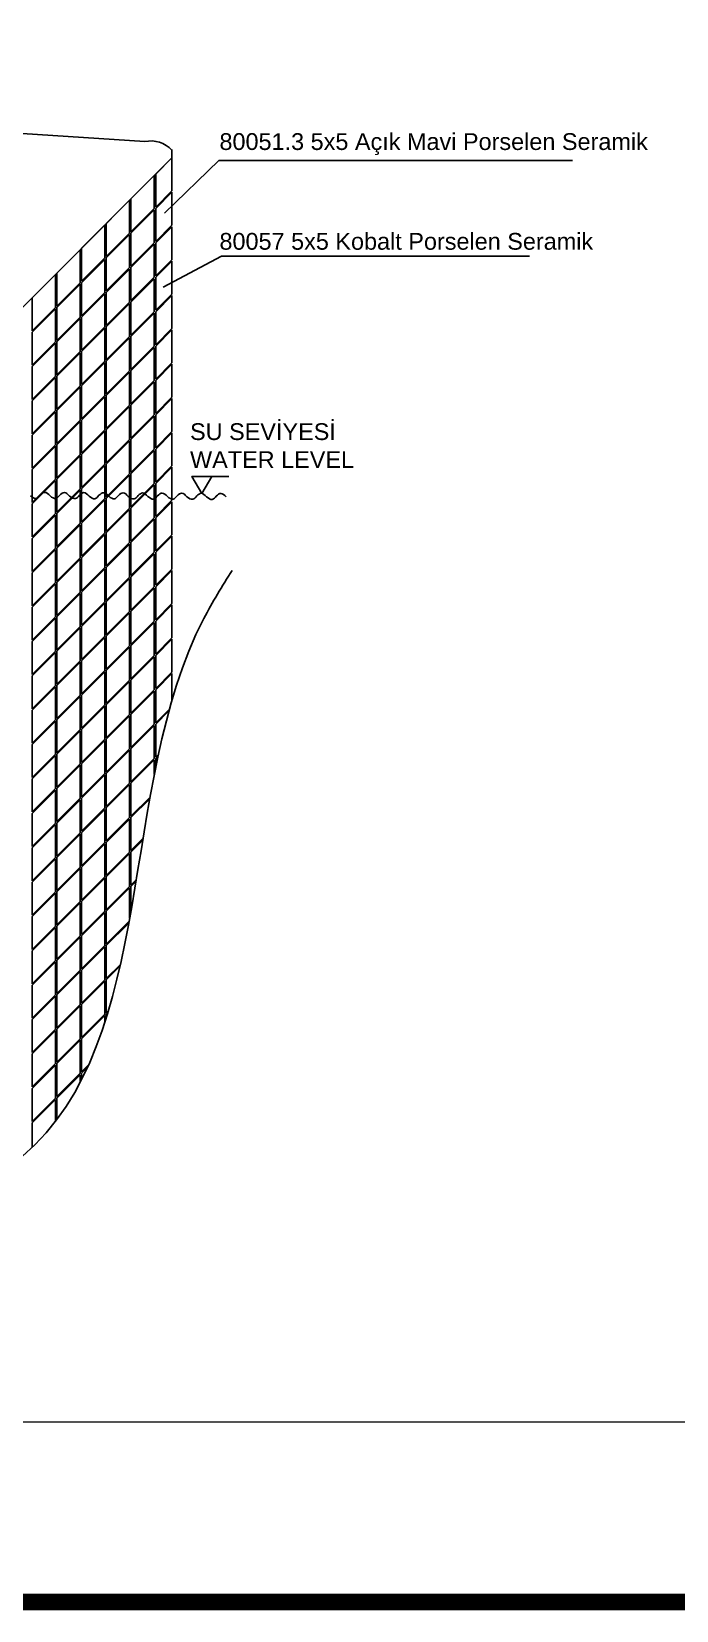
# Model space of a CAD drawing. Header units: millimetres. Extents: x 14753 to 45183, y 5640 to 19518.
# Drawn here: x 44149 to 44534, y 15618 to 16558 of the extents above; entities that cross this region are included whole.
import ezdxf

# ---------------------------------------------------------------- set-up
doc = ezdxf.new("R2010")
doc.units = ezdxf.units.MM
doc.layers.add('k ic olcu', color=254, linetype='Continuous', lineweight=18)
doc.layers.add('kesit3', color=93, linetype='Continuous')
doc.layers.add('M-BİLGİ-YAZI', color=20, linetype='Continuous')
doc.styles.add('Style-Arial', font='arial.ttf')

# ---------------------------------------------------------------- blocks, each defined once
blk = doc.blocks.new('SAVAK')
for p, q in [((38130.83, 3430.57), (38140.5, 3440.25)), ((38140.5, 3440.25), (38140.5, 3420.59)), ((38116.11, 3415.85), (38130.01, 3429.75)), ((38130.01, 3410.09), (38130.01, 3429.75)), ((38130.83, 3410.91), (38130.83, 3430.57)), ((38101.39, 3401.13), (38115.29, 3415.03)), ((38115.29, 3395.37), (38115.29, 3415.03)), ((38116.11, 3396.19), (38116.11, 3415.85)), ((38130.83, 3410.91), (38140.5, 3420.59)), ((38130.83, 3410.09), (38140.5, 3419.77)), ((38140.5, 3419.77), (38140.5, 3400.11)), ((38116.11, 3396.19), (38130.01, 3410.09)), ((38116.11, 3395.37), (38130.01, 3409.27)), ((38130.01, 3389.61), (38130.01, 3409.27)), ((38130.83, 3390.43), (38130.83, 3410.09)), ((38086.66, 3386.41), (38100.57, 3400.31)), ((38100.57, 3380.65), (38100.57, 3400.31)), ((38101.39, 3381.47), (38101.39, 3401.13)), ((38130.83, 3390.43), (38140.5, 3400.11)), ((38130.83, 3389.61), (38140.5, 3399.29)), ((38140.5, 3399.29), (38140.5, 3379.63)), ((38101.39, 3381.47), (38115.29, 3395.37)), ((38101.39, 3380.65), (38115.29, 3394.55)), ((38115.29, 3374.89), (38115.29, 3394.55)), ((38116.11, 3375.71), (38116.11, 3395.37)), ((38116.11, 3375.71), (38130.01, 3389.61)), ((38116.11, 3374.89), (38130.01, 3388.79)), ((38130.01, 3369.13), (38130.01, 3388.79)), ((38130.83, 3369.95), (38130.83, 3389.61)), ((38071.94, 3371.69), (38085.84, 3385.59)), ((38085.84, 3365.93), (38085.84, 3385.59)), ((38086.66, 3366.75), (38086.66, 3386.41)), ((38086.66, 3366.75), (38100.57, 3380.65)), ((38086.66, 3365.93), (38100.57, 3379.83)), ((38100.57, 3360.17), (38100.57, 3379.83)), ((38101.39, 3360.99), (38101.39, 3380.65)), ((38130.83, 3369.95), (38140.5, 3379.63)), ((38130.83, 3369.13), (38140.5, 3378.81)), ((38140.5, 3378.81), (38140.5, 3359.15)), ((38057.22, 3356.97), (38071.12, 3370.87)), ((38071.12, 3351.21), (38071.12, 3370.87)), ((38071.94, 3352.03), (38071.94, 3371.69)), ((38101.39, 3360.99), (38115.29, 3374.89)), ((38101.39, 3360.17), (38115.29, 3374.07)), ((38115.29, 3354.41), (38115.29, 3374.07)), ((38116.11, 3355.23), (38116.11, 3374.89)), ((38116.11, 3355.23), (38130.01, 3369.13)), ((38116.11, 3354.41), (38130.01, 3368.31)), ((38130.01, 3348.65), (38130.01, 3368.31)), ((38130.83, 3349.47), (38130.83, 3369.13)), ((38071.94, 3352.03), (38085.84, 3365.93)), ((38071.94, 3351.21), (38085.84, 3365.11)), ((38085.84, 3345.45), (38085.84, 3365.11)), ((38086.66, 3346.27), (38086.66, 3365.93)), ((38086.66, 3346.27), (38100.57, 3360.17)), ((38086.66, 3345.45), (38100.57, 3359.35)), ((38100.57, 3339.69), (38100.57, 3359.35)), ((38101.39, 3340.51), (38101.39, 3360.17)), ((38130.83, 3349.47), (38140.5, 3359.15)), ((38130.83, 3348.65), (38140.5, 3358.33)), ((38140.5, 3358.33), (38140.5, 3338.67)), ((38057.22, 3337.31), (38057.22, 3356.97)), ((38057.22, 3337.31), (38071.12, 3351.21)), ((38057.22, 3336.49), (38071.12, 3350.39)), ((38071.12, 3330.73), (38071.12, 3350.39)), ((38071.94, 3331.55), (38071.94, 3351.21)), ((38101.39, 3340.51), (38115.29, 3354.41)), ((38101.39, 3339.69), (38115.29, 3353.59)), ((38115.29, 3333.93), (38115.29, 3353.59)), ((38116.11, 3334.75), (38116.11, 3354.41)), ((38071.94, 3331.55), (38085.84, 3345.45)), ((38071.94, 3330.73), (38085.84, 3344.63)), ((38085.84, 3324.97), (38085.84, 3344.63)), ((38086.66, 3325.79), (38086.66, 3345.45)), ((38086.66, 3325.79), (38100.57, 3339.69)), ((38101.39, 3320.03), (38101.39, 3339.69)), ((38116.11, 3334.75), (38130.01, 3348.65)), ((38116.11, 3333.93), (38130.01, 3347.83)), ((38130.01, 3328.17), (38130.01, 3347.83)), ((38130.83, 3328.99), (38130.83, 3348.65)), ((38057.22, 3316.82), (38057.22, 3336.49)), ((38057.22, 3316.82), (38071.12, 3330.73)), ((38071.94, 3311.07), (38071.94, 3330.73)), ((38086.66, 3324.97), (38100.57, 3338.87)), ((38100.57, 3319.21), (38100.57, 3338.87)), ((38101.39, 3320.03), (38115.29, 3333.93)), ((38101.39, 3319.21), (38115.29, 3333.11)), ((38115.29, 3313.45), (38115.29, 3333.11)), ((38116.11, 3314.27), (38116.11, 3333.93)), ((38130.83, 3328.99), (38140.5, 3338.67)), ((38130.83, 3328.17), (38140.5, 3337.85)), ((38140.5, 3337.85), (38140.5, 3318.19)), ((38057.22, 3316.01), (38071.12, 3329.91)), ((38071.12, 3310.25), (38071.12, 3329.91)), ((38071.94, 3311.07), (38085.84, 3324.97)), ((38071.94, 3310.25), (38085.84, 3324.15)), ((38085.84, 3304.49), (38085.84, 3324.15)), ((38086.66, 3305.31), (38086.66, 3324.97)), ((38116.11, 3314.27), (38130.01, 3328.17)), ((38116.11, 3313.45), (38130.01, 3327.35)), ((38130.01, 3307.69), (38130.01, 3327.35)), ((38130.83, 3308.51), (38130.83, 3328.17)), ((38057.22, 3296.34), (38057.22, 3316.01)), ((38086.66, 3305.31), (38100.57, 3319.21)), ((38086.66, 3304.49), (38100.57, 3318.39)), ((38100.57, 3298.73), (38100.57, 3318.39)), ((38101.39, 3299.55), (38101.39, 3319.21)), ((38101.39, 3299.55), (38115.29, 3313.45)), ((38101.39, 3298.73), (38115.29, 3312.63)), ((38115.29, 3292.97), (38115.29, 3312.63)), ((38116.11, 3293.79), (38116.11, 3313.45)), ((38130.83, 3308.51), (38140.5, 3318.19)), ((38130.83, 3307.69), (38140.5, 3317.37)), ((38140.5, 3317.37), (38140.5, 3297.71)), ((38057.22, 3296.34), (38071.12, 3310.25)), ((38057.22, 3295.53), (38071.12, 3309.43)), ((38071.12, 3289.77), (38071.12, 3309.43)), ((38071.94, 3290.59), (38071.94, 3310.25)), ((38071.94, 3290.59), (38085.84, 3304.49)), ((38071.94, 3289.77), (38085.84, 3303.67)), ((38085.84, 3284.01), (38085.84, 3303.67)), ((38086.66, 3284.83), (38086.66, 3304.49)), ((38116.11, 3293.79), (38130.01, 3307.69)), ((38116.11, 3292.97), (38130.01, 3306.87)), ((38130.01, 3287.21), (38130.01, 3306.87)), ((38130.83, 3288.03), (38130.83, 3307.69)), ((38057.22, 3275.86), (38057.22, 3295.53)), ((38086.66, 3284.83), (38100.57, 3298.73)), ((38086.66, 3284.01), (38100.57, 3297.91)), ((38100.57, 3278.25), (38100.57, 3297.91)), ((38101.39, 3279.07), (38101.39, 3298.73)), ((38101.39, 3279.07), (38115.29, 3292.97)), ((38116.11, 3273.31), (38116.11, 3292.97)), ((38130.83, 3288.03), (38140.5, 3297.71)), ((38130.83, 3287.21), (38140.5, 3296.89)), ((38140.5, 3296.89), (38140.5, 3277.23)), ((38057.22, 3275.86), (38071.12, 3289.77)), ((38057.22, 3275.05), (38071.12, 3288.95)), ((38071.12, 3269.29), (38071.12, 3288.95)), ((38071.94, 3270.11), (38071.94, 3289.77)), ((38071.94, 3270.11), (38085.84, 3284.01)), ((38071.94, 3269.29), (38085.84, 3283.19)), ((38085.84, 3263.53), (38085.84, 3283.19)), ((38086.66, 3264.35), (38086.66, 3284.01)), ((38101.39, 3278.25), (38115.29, 3292.15)), ((38115.29, 3272.49), (38115.29, 3292.15)), ((38116.11, 3273.31), (38130.01, 3287.21)), ((38116.11, 3272.49), (38130.01, 3286.39)), ((38130.01, 3266.73), (38130.01, 3286.39)), ((38130.83, 3267.55), (38130.83, 3287.21)), ((38057.22, 3255.38), (38057.22, 3275.05)), ((38086.66, 3264.35), (38100.57, 3278.25)), ((38086.66, 3263.53), (38100.57, 3277.43)), ((38100.57, 3257.77), (38100.57, 3277.43)), ((38101.39, 3258.59), (38101.39, 3278.25)), ((38130.83, 3267.55), (38140.5, 3277.23)), ((38130.83, 3266.73), (38140.5, 3276.41)), ((38140.5, 3276.41), (38140.5, 3256.75)), ((38057.22, 3255.38), (38071.12, 3269.29)), ((38057.22, 3254.57), (38071.12, 3268.47)), ((38071.12, 3248.81), (38071.12, 3268.47)), ((38071.94, 3249.63), (38071.94, 3269.29)), ((38101.39, 3258.59), (38115.29, 3272.49)), ((38101.39, 3257.77), (38115.29, 3271.67)), ((38115.29, 3252.01), (38115.29, 3271.67)), ((38116.11, 3252.83), (38116.11, 3272.49)), ((38116.11, 3252.83), (38130.01, 3266.73)), ((38116.11, 3252.01), (38130.01, 3265.91)), ((38130.01, 3246.25), (38130.01, 3265.91)), ((38130.83, 3247.07), (38130.83, 3266.73)), ((38071.94, 3249.63), (38085.84, 3263.53)), ((38071.94, 3248.81), (38085.84, 3262.71)), ((38085.84, 3243.05), (38085.84, 3262.71)), ((38086.66, 3243.87), (38086.66, 3263.53)), ((38086.66, 3243.87), (38100.57, 3257.77)), ((38086.66, 3243.05), (38100.57, 3256.95)), ((38100.57, 3237.29), (38100.57, 3256.95)), ((38101.39, 3238.11), (38101.39, 3257.77)), ((38130.83, 3247.07), (38140.5, 3256.75)), ((38130.83, 3246.25), (38140.5, 3255.93)), ((38140.5, 3255.93), (38140.5, 3236.27)), ((38057.22, 3234.9), (38057.22, 3254.57)), ((38057.22, 3234.9), (38071.12, 3248.81)), ((38057.22, 3234.09), (38071.12, 3247.99)), ((38071.12, 3228.33), (38071.12, 3247.99)), ((38071.94, 3229.15), (38071.94, 3248.81)), ((38101.39, 3238.11), (38115.29, 3252.01)), ((38101.39, 3237.29), (38115.29, 3251.19)), ((38115.29, 3231.53), (38115.29, 3251.19)), ((38116.11, 3232.35), (38116.11, 3252.01)), ((38116.11, 3232.35), (38130.01, 3246.25)), ((38116.11, 3231.53), (38130.01, 3245.43)), ((38130.01, 3225.77), (38130.01, 3245.43)), ((38130.83, 3226.59), (38130.83, 3246.25)), ((38152.44, 3250.53), (38162.09, 3250.53)), ((38164.39, 3250.53), (38174.43, 3250.53)), ((38071.94, 3229.15), (38085.84, 3243.05)), ((38071.94, 3228.33), (38085.84, 3242.23)), ((38085.84, 3222.57), (38085.84, 3242.23)), ((38086.66, 3223.39), (38086.66, 3243.05)), ((38086.66, 3223.39), (38100.57, 3237.29)), ((38086.66, 3222.57), (38100.57, 3236.47)), ((38100.57, 3216.81), (38100.57, 3236.47)), ((38101.39, 3217.63), (38101.39, 3237.29)), ((38130.83, 3226.59), (38140.5, 3236.27)), ((38057.22, 3214.42), (38057.22, 3234.09)), ((38057.22, 3214.42), (38071.12, 3228.33)), ((38057.22, 3213.61), (38071.12, 3227.51)), ((38071.12, 3207.85), (38071.12, 3227.51)), ((38071.94, 3208.67), (38071.94, 3228.33)), ((38101.39, 3217.63), (38115.29, 3231.53)), ((38101.39, 3216.81), (38115.29, 3230.71)), ((38115.29, 3211.05), (38115.29, 3230.71)), ((38116.11, 3211.87), (38116.11, 3231.53)), ((38130.83, 3225.77), (38140.5, 3235.45)), ((38140.5, 3235.45), (38140.5, 3215.79)), ((38071.94, 3208.67), (38085.84, 3222.57)), ((38071.94, 3207.85), (38085.84, 3221.75)), ((38085.84, 3202.09), (38085.84, 3221.75)), ((38086.66, 3202.91), (38086.66, 3222.57)), ((38116.11, 3211.87), (38130.01, 3225.77)), ((38116.11, 3211.05), (38130.01, 3224.95)), ((38130.01, 3205.29), (38130.01, 3224.95)), ((38130.83, 3206.11), (38130.83, 3225.77)), ((38057.22, 3193.94), (38057.22, 3213.61)), ((38057.22, 3193.94), (38071.12, 3207.85)), ((38071.94, 3188.19), (38071.94, 3207.85)), ((38086.66, 3202.91), (38100.57, 3216.81)), ((38086.66, 3202.09), (38100.57, 3215.99)), ((38100.57, 3196.33), (38100.57, 3215.99)), ((38101.39, 3197.15), (38101.39, 3216.81)), ((38101.39, 3197.15), (38115.29, 3211.05)), ((38101.39, 3196.33), (38115.29, 3210.23)), ((38115.29, 3190.57), (38115.29, 3210.23)), ((38116.11, 3191.39), (38116.11, 3211.05)), ((38130.83, 3206.11), (38140.5, 3215.79)), ((38130.83, 3205.29), (38140.5, 3214.97)), ((38140.5, 3214.97), (38140.5, 3195.31)), ((38057.22, 3193.13), (38071.12, 3207.03)), ((38071.12, 3187.37), (38071.12, 3207.03)), ((38071.94, 3188.19), (38085.84, 3202.09)), ((38071.94, 3187.37), (38085.84, 3201.27)), ((38085.84, 3181.61), (38085.84, 3201.27)), ((38086.66, 3182.43), (38086.66, 3202.09)), ((38116.11, 3191.39), (38130.01, 3205.29)), ((38116.11, 3190.57), (38130.01, 3204.47)), ((38130.01, 3184.81), (38130.01, 3204.47)), ((38130.83, 3185.63), (38130.83, 3205.29)), ((38057.22, 3173.46), (38057.22, 3193.13)), ((38086.66, 3182.43), (38100.57, 3196.33)), ((38086.66, 3181.61), (38100.57, 3195.51)), ((38100.57, 3175.85), (38100.57, 3195.51)), ((38101.39, 3176.67), (38101.39, 3196.33)), ((38101.39, 3176.67), (38115.29, 3190.57)), ((38101.39, 3175.85), (38115.29, 3189.75)), ((38115.29, 3170.09), (38115.29, 3189.75)), ((38116.11, 3170.91), (38116.11, 3190.57)), ((38130.83, 3185.63), (38140.5, 3195.31)), ((38130.83, 3184.81), (38140.5, 3194.49)), ((38140.5, 3194.49), (38140.5, 3174.83)), ((38057.22, 3173.46), (38071.12, 3187.37)), ((38057.22, 3172.65), (38071.12, 3186.55)), ((38071.12, 3166.89), (38071.12, 3186.55)), ((38071.94, 3167.71), (38071.94, 3187.37)), ((38071.94, 3167.71), (38085.84, 3181.61)), ((38071.94, 3166.89), (38085.84, 3180.79)), ((38085.84, 3161.13), (38085.84, 3180.79)), ((38086.66, 3161.95), (38086.66, 3181.61)), ((38116.11, 3170.91), (38130.01, 3184.81)), ((38116.11, 3170.09), (38130.01, 3183.99)), ((38130.01, 3164.33), (38130.01, 3183.99)), ((38130.83, 3165.15), (38130.83, 3184.81)), ((38057.22, 3152.98), (38057.22, 3172.65)), ((38086.66, 3161.95), (38100.57, 3175.85)), ((38086.66, 3161.13), (38100.57, 3175.03)), ((38100.57, 3155.37), (38100.57, 3175.03)), ((38101.39, 3156.19), (38101.39, 3175.85)), ((38101.39, 3156.19), (38115.29, 3170.09)), ((38116.11, 3150.43), (38116.11, 3170.09)), ((38130.83, 3165.15), (38140.5, 3174.83)), ((38130.83, 3164.33), (38140.5, 3174.01)), ((38140.5, 3174.01), (38140.5, 3154.35)), ((38057.22, 3152.98), (38071.12, 3166.89)), ((38057.22, 3152.17), (38071.12, 3166.07)), ((38071.12, 3146.41), (38071.12, 3166.07)), ((38071.94, 3147.23), (38071.94, 3166.89)), ((38071.94, 3147.23), (38085.84, 3161.13)), ((38086.66, 3141.47), (38086.66, 3161.13)), ((38101.39, 3155.37), (38115.29, 3169.27)), ((38115.29, 3149.61), (38115.29, 3169.27)), ((38116.11, 3150.43), (38130.01, 3164.33)), ((38116.11, 3149.61), (38130.01, 3163.51)), ((38130.01, 3143.85), (38130.01, 3163.51)), ((38130.83, 3144.67), (38130.83, 3164.33)), ((38057.22, 3132.5), (38057.22, 3152.17)), ((38071.94, 3146.41), (38085.84, 3160.31)), ((38085.84, 3140.65), (38085.84, 3160.31)), ((38086.66, 3141.47), (38100.57, 3155.37)), ((38086.66, 3140.65), (38100.57, 3154.55)), ((38100.57, 3134.89), (38100.57, 3154.55)), ((38101.39, 3135.71), (38101.39, 3155.37)), ((38130.83, 3144.67), (38140.5, 3154.35)), ((38130.83, 3143.85), (38140.5, 3153.53)), ((38140.5, 3153.53), (38140.5, 3133.87)), ((38057.22, 3132.5), (38071.12, 3146.41)), ((38057.22, 3131.69), (38071.12, 3145.59)), ((38071.12, 3125.93), (38071.12, 3145.59)), ((38071.94, 3126.75), (38071.94, 3146.41)), ((38101.39, 3135.71), (38115.29, 3149.61)), ((38101.39, 3134.89), (38115.29, 3148.79)), ((38115.29, 3129.13), (38115.29, 3148.79)), ((38116.11, 3129.95), (38116.11, 3149.61)), ((38116.11, 3129.95), (38130.01, 3143.85)), ((38116.11, 3129.13), (38130.01, 3143.03)), ((38130.01, 3123.37), (38130.01, 3143.03)), ((38130.83, 3124.19), (38130.83, 3143.85)), ((38071.94, 3126.75), (38085.84, 3140.65)), ((38071.94, 3125.93), (38085.84, 3139.83)), ((38085.84, 3120.17), (38085.84, 3139.83)), ((38086.66, 3120.99), (38086.66, 3140.65)), ((38086.66, 3120.99), (38100.57, 3134.89)), ((38086.66, 3120.17), (38100.57, 3134.07)), ((38100.57, 3114.41), (38100.57, 3134.07)), ((38101.39, 3115.23), (38101.39, 3134.89)), ((38130.83, 3124.19), (38140.5, 3133.87)), ((38130.83, 3123.37), (38140.5, 3133.05)), ((38140.5, 3133.05), (38140.5, 3117.1)), ((38057.22, 3112.02), (38057.22, 3131.69)), ((38057.22, 3112.02), (38071.12, 3125.93)), ((38057.22, 3111.21), (38071.12, 3125.11)), ((38071.12, 3105.45), (38071.12, 3125.11)), ((38071.94, 3106.27), (38071.94, 3125.93)), ((38101.39, 3115.23), (38115.29, 3129.13)), ((38101.39, 3114.41), (38115.29, 3128.31)), ((38115.29, 3108.65), (38115.29, 3128.31)), ((38116.11, 3109.47), (38116.11, 3129.13)), ((38116.11, 3109.47), (38130.01, 3123.37)), ((38130.83, 3103.71), (38130.83, 3123.37)), ((38071.94, 3106.27), (38085.84, 3120.17)), ((38071.94, 3105.45), (38085.84, 3119.35)), ((38085.84, 3099.69), (38085.84, 3119.35)), ((38086.66, 3100.51), (38086.66, 3120.17)), ((38086.66, 3100.51), (38100.57, 3114.41)), ((38101.39, 3094.75), (38101.39, 3114.41)), ((38116.11, 3108.65), (38130.01, 3122.55)), ((38130.01, 3102.89), (38130.01, 3122.55)), ((38057.22, 3091.54), (38057.22, 3111.21)), ((38057.22, 3091.54), (38071.12, 3105.45)), ((38057.22, 3090.73), (38071.12, 3104.63)), ((38071.12, 3084.97), (38071.12, 3104.63)), ((38071.94, 3085.79), (38071.94, 3105.45)), ((38086.66, 3099.69), (38100.57, 3113.59)), ((38100.57, 3093.93), (38100.57, 3113.59)), ((38101.39, 3094.75), (38115.29, 3108.65)), ((38101.39, 3093.93), (38115.29, 3107.83)), ((38115.29, 3088.17), (38115.29, 3107.83)), ((38116.11, 3088.99), (38116.11, 3108.65)), ((38130.83, 3103.71), (38139.04, 3111.92)), ((38130.83, 3102.89), (38138.73, 3110.79)), ((38071.94, 3085.79), (38085.84, 3099.69)), ((38071.94, 3084.97), (38085.84, 3098.87)), ((38085.84, 3079.21), (38085.84, 3098.87)), ((38086.66, 3080.03), (38086.66, 3099.69)), ((38116.11, 3088.99), (38130.01, 3102.89)), ((38116.11, 3088.17), (38130.01, 3102.07)), ((38130.01, 3082.41), (38130.01, 3102.07)), ((38130.83, 3083.23), (38130.83, 3102.89)), ((38057.22, 3071.06), (38057.22, 3090.73)), ((38086.66, 3080.03), (38100.57, 3093.93)), ((38086.66, 3079.21), (38100.57, 3093.11)), ((38100.57, 3073.45), (38100.57, 3093.11)), ((38101.39, 3074.27), (38101.39, 3093.93)), ((38101.39, 3074.27), (38115.29, 3088.17)), ((38101.39, 3073.45), (38115.29, 3087.35)), ((38115.29, 3067.69), (38115.29, 3087.35)), ((38116.11, 3068.51), (38116.11, 3088.17)), ((38057.22, 3071.06), (38071.12, 3084.97)), ((38057.22, 3070.25), (38071.12, 3084.15)), ((38071.12, 3064.49), (38071.12, 3084.15)), ((38071.94, 3065.31), (38071.94, 3084.97)), ((38071.94, 3065.31), (38085.84, 3079.21)), ((38071.94, 3064.49), (38085.84, 3078.39)), ((38085.84, 3058.73), (38085.84, 3078.39)), ((38086.66, 3059.55), (38086.66, 3079.21)), ((38116.11, 3068.51), (38130.01, 3082.41)), ((38116.11, 3067.69), (38130.01, 3081.59)), ((38130.01, 3072.88), (38130.01, 3081.59)), ((38130.83, 3083.23), (38132.46, 3084.87)), ((38130.83, 3082.41), (38132.24, 3083.83)), ((38130.83, 3077), (38130.83, 3082.41)), ((38057.22, 3050.58), (38057.22, 3070.25)), ((38086.66, 3059.55), (38100.57, 3073.45)), ((38086.66, 3058.73), (38100.57, 3072.63)), ((38100.57, 3052.97), (38100.57, 3072.63)), ((38101.39, 3053.79), (38101.39, 3073.45)), ((38101.39, 3053.79), (38115.29, 3067.69)), ((38101.39, 3052.97), (38115.29, 3066.87)), ((38115.29, 3047.21), (38115.29, 3066.87)), ((38116.11, 3048.03), (38116.11, 3067.69)), ((38057.22, 3050.58), (38071.12, 3064.49)), ((38057.22, 3049.77), (38071.12, 3063.67)), ((38071.12, 3044.01), (38071.12, 3063.67)), ((38071.94, 3044.83), (38071.94, 3064.49)), ((38071.94, 3044.83), (38085.84, 3058.73)), ((38071.94, 3044.01), (38085.84, 3057.91)), ((38085.84, 3038.25), (38085.84, 3057.91)), ((38086.66, 3039.07), (38086.66, 3058.73)), ((38116.11, 3048.03), (38127.48, 3059.4)), ((38116.11, 3047.21), (38127.3, 3058.41)), ((38057.22, 3030.1), (38057.22, 3049.77)), ((38086.66, 3039.07), (38100.57, 3052.97)), ((38086.66, 3038.25), (38100.57, 3052.15)), ((38100.57, 3032.49), (38100.57, 3052.15)), ((38101.39, 3033.31), (38101.39, 3052.97)), ((38057.22, 3030.1), (38071.12, 3044.01)), ((38057.22, 3029.29), (38071.12, 3043.19)), ((38071.12, 3023.53), (38071.12, 3043.19)), ((38071.94, 3024.35), (38071.94, 3044.01)), ((38101.39, 3033.31), (38115.29, 3047.21)), ((38101.39, 3032.49), (38115.29, 3046.39)), ((38115.29, 3026.73), (38115.29, 3046.39)), ((38116.11, 3027.55), (38116.11, 3047.21)), ((38057.22, 3009.62), (38057.22, 3029.29)), ((38071.94, 3024.35), (38085.84, 3038.25)), ((38071.94, 3023.53), (38085.84, 3037.43)), ((38085.84, 3017.77), (38085.84, 3037.43)), ((38086.66, 3018.59), (38086.66, 3038.25)), ((38086.66, 3018.59), (38100.57, 3032.49)), ((38086.66, 3017.77), (38100.57, 3031.67)), ((38100.57, 3012.01), (38100.57, 3031.67)), ((38101.39, 3012.83), (38101.39, 3032.49)), ((38116.11, 3027.55), (38123.26, 3034.7)), ((38116.11, 3026.73), (38123.09, 3033.72)), ((38057.22, 3009.62), (38071.12, 3023.53)), ((38057.22, 3008.8), (38071.12, 3022.71)), ((38071.12, 3003.05), (38071.12, 3022.71)), ((38071.94, 3003.87), (38071.94, 3023.53)), ((38101.39, 3012.83), (38115.29, 3026.73)), ((38101.39, 3012.01), (38115.29, 3025.91)), ((38115.29, 3006.25), (38115.29, 3025.91)), ((38116.11, 3007.07), (38116.11, 3026.73)), ((38071.94, 3003.87), (38085.84, 3017.77)), ((38071.94, 3003.05), (38085.84, 3016.95)), ((38085.84, 2997.29), (38085.84, 3016.95)), ((38086.66, 2998.11), (38086.66, 3017.77)), ((38086.66, 2998.11), (38100.57, 3012.01)), ((38086.66, 2997.29), (38100.57, 3011.19)), ((38100.57, 2991.53), (38100.57, 3011.19)), ((38101.39, 2992.35), (38101.39, 3012.01)), ((38116.11, 3007.07), (38119.24, 3010.21)), ((38057.22, 2989.14), (38057.22, 3008.8)), ((38057.22, 2989.14), (38071.12, 3003.05)), ((38057.22, 2988.32), (38071.12, 3002.23)), ((38071.12, 2982.57), (38071.12, 3002.23)), ((38071.94, 2983.39), (38071.94, 3003.05)), ((38101.39, 2992.35), (38115.29, 3006.25)), ((38101.39, 2991.53), (38115.29, 3005.43)), ((38115.29, 2987.26), (38115.29, 3005.43)), ((38116.11, 3006.25), (38119.08, 3009.23)), ((38116.11, 2991.82), (38116.11, 3006.25)), ((38071.94, 2983.39), (38085.84, 2997.29)), ((38071.94, 2982.57), (38085.84, 2996.47)), ((38085.84, 2976.81), (38085.84, 2996.47)), ((38086.66, 2977.63), (38086.66, 2997.29)), ((38086.66, 2977.63), (38100.57, 2991.53)), ((38101.39, 2971.87), (38101.39, 2991.53)), ((38057.22, 2968.66), (38057.22, 2988.32)), ((38057.22, 2968.66), (38071.12, 2982.57)), ((38071.94, 2962.91), (38071.94, 2982.57)), ((38086.66, 2976.81), (38100.57, 2990.71)), ((38100.57, 2971.05), (38100.57, 2990.71)), ((38101.39, 2971.87), (38114.96, 2985.44)), ((38101.39, 2971.05), (38114.77, 2984.43)), ((38057.22, 2967.84), (38071.12, 2981.75)), ((38071.12, 2962.09), (38071.12, 2981.75)), ((38071.94, 2962.91), (38085.84, 2976.81)), ((38071.94, 2962.09), (38085.84, 2975.99)), ((38085.84, 2956.33), (38085.84, 2975.99)), ((38086.66, 2957.15), (38086.66, 2976.81)), ((38057.22, 2948.18), (38057.22, 2967.84)), ((38086.66, 2957.15), (38100.57, 2971.05)), ((38086.66, 2956.33), (38100.57, 2970.23)), ((38100.57, 2950.57), (38100.57, 2970.23)), ((38101.39, 2951.39), (38101.39, 2971.05)), ((38057.22, 2948.18), (38071.12, 2962.09)), ((38057.22, 2947.36), (38071.12, 2961.27)), ((38071.12, 2941.61), (38071.12, 2961.27)), ((38071.94, 2942.43), (38071.94, 2962.09)), ((38071.94, 2942.43), (38085.84, 2956.33)), ((38071.94, 2941.61), (38085.84, 2955.51)), ((38085.84, 2935.85), (38085.84, 2955.51)), ((38086.66, 2936.67), (38086.66, 2956.33)), ((38101.39, 2951.39), (38109.78, 2959.79)), ((38101.39, 2950.57), (38109.55, 2958.73)), ((38057.22, 2927.7), (38057.22, 2947.36)), ((38086.66, 2936.67), (38100.57, 2950.57)), ((38086.66, 2935.85), (38100.57, 2949.75)), ((38100.57, 2930.09), (38100.57, 2949.75)), ((38101.39, 2930.91), (38101.39, 2950.57)), ((38057.22, 2927.7), (38071.12, 2941.61)), ((38057.22, 2926.88), (38071.12, 2940.79)), ((38071.12, 2921.13), (38071.12, 2940.79)), ((38071.94, 2921.95), (38071.94, 2941.61)), ((38071.94, 2921.95), (38085.84, 2935.85)), ((38071.94, 2921.13), (38085.84, 2935.03)), ((38085.84, 2915.37), (38085.84, 2935.03)), ((38086.66, 2916.19), (38086.66, 2935.85)), ((38057.22, 2907.22), (38057.22, 2926.88)), ((38086.66, 2916.19), (38100.57, 2930.09)), ((38086.66, 2915.37), (38100.57, 2929.27)), ((38100.57, 2925.36), (38100.57, 2929.27)), ((38101.39, 2930.91), (38102.69, 2932.21)), ((38101.39, 2930.09), (38102.34, 2931.04)), ((38101.39, 2927.94), (38101.39, 2930.09)), ((38057.22, 2907.22), (38071.12, 2921.13)), ((38057.22, 2906.4), (38071.12, 2920.31)), ((38071.12, 2900.65), (38071.12, 2920.31)), ((38071.94, 2901.47), (38071.94, 2921.13)), ((38071.94, 2901.47), (38085.84, 2915.37)), ((38071.94, 2900.65), (38085.84, 2914.55)), ((38085.84, 2894.89), (38085.84, 2914.55)), ((38086.66, 2895.71), (38086.66, 2915.37)), ((38057.22, 2886.74), (38057.22, 2906.4)), ((38057.22, 2886.74), (38071.12, 2900.65)), ((38057.22, 2885.92), (38071.12, 2899.83)), ((38071.12, 2880.17), (38071.12, 2899.83)), ((38071.94, 2880.99), (38071.94, 2900.65)), ((38086.66, 2895.71), (38090.86, 2899.9)), ((38086.66, 2894.89), (38090.18, 2898.4)), ((38071.94, 2880.99), (38085.84, 2894.89)), ((38071.94, 2880.17), (38085.84, 2894.07)), ((38085.84, 2889.56), (38085.84, 2894.07)), ((38086.66, 2891.15), (38086.66, 2894.89)), ((38057.22, 2866.26), (38057.22, 2885.92)), ((38057.22, 2866.26), (38071.12, 2880.17)), ((38057.22, 2865.44), (38071.12, 2879.35)), ((38071.12, 2866.28), (38071.12, 2879.35)), ((38071.94, 2867.36), (38071.94, 2880.17)), ((38057.22, 2850.68), (38057.22, 2865.44))]:
    blk.add_line(p, q)
blk.add_lwpolyline([(38140.5, 3440.25), (37924.73, 3224.47), (37825.65, 3235.69), (37825.65, 3238.89), (38042.12, 3455.36), (38124.41, 3450.01, -0.265432), (38140.5, 3444.89), (38140.5, 3440.25), (38140.5, 3444.89, 0.265432), (38124.41, 3450.01)], format="xyb")
for points in [[(38140.19, 3445.22), (38140.51, 3444.9), (38140.5, 3441.07)], [(38164.39, 3250.53), (38152.44, 3250.53), (38158.41, 3240.36), (38164.39, 3250.53)]]:
    blk.add_lwpolyline(points)
for points, knots in [([(38061.99, 3239.44), (38061.24, 3238.51), (38059.57, 3236.46), (38057.36, 3238.05), (38056.15, 3238.93)], [0, 0, 0, 0, 3.123681, 6.912086, 6.912086, 6.912086, 6.912086]), ([(38061.99, 3239.44), (38062.9, 3240.21), (38064.92, 3241.92), (38066.79, 3239.94), (38067.82, 3238.86)], [0, 0, 0, 0, 3.123681, 6.912086, 6.912086, 6.912086, 6.912086]), ([(38073.65, 3239.37), (38072.9, 3238.44), (38071.24, 3236.39), (38069.03, 3237.99), (38067.82, 3238.86)], [0, 0, 0, 0, 3.123681, 6.912086, 6.912086, 6.912086, 6.912086]), ([(38073.65, 3239.37), (38074.57, 3240.14), (38076.58, 3241.85), (38078.46, 3239.88), (38079.48, 3238.79)], [0, 0, 0, 0, 3.123681, 6.912086, 6.912086, 6.912086, 6.912086]), ([(38085.32, 3239.31), (38084.57, 3238.38), (38082.9, 3236.33), (38080.69, 3237.92), (38079.48, 3238.79)], [0, 0, 0, 0, 3.123681, 6.912086, 6.912086, 6.912086, 6.912086]), ([(38085.32, 3239.31), (38086.23, 3240.08), (38088.25, 3241.78), (38090.12, 3239.81), (38091.15, 3238.73)], [0, 0, 0, 0, 3.123681, 6.912086, 6.912086, 6.912086, 6.912086]), ([(38096.98, 3239.24), (38096.23, 3238.31), (38094.57, 3236.26), (38092.36, 3237.85), (38091.15, 3238.73)], [0, 0, 0, 0, 3.123681, 6.912086, 6.912086, 6.912086, 6.912086]), ([(38096.98, 3239.24), (38097.9, 3240.01), (38099.91, 3241.72), (38101.79, 3239.74), (38102.81, 3238.66)], [0, 0, 0, 0, 3.123681, 6.912086, 6.912086, 6.912086, 6.912086]), ([(38108.65, 3239.17), (38107.9, 3238.25), (38106.23, 3236.19), (38104.02, 3237.79), (38102.81, 3238.66)], [0, 0, 0, 0, 3.123681, 6.912086, 6.912086, 6.912086, 6.912086]), ([(38108.65, 3239.17), (38109.56, 3239.94), (38111.58, 3241.65), (38113.45, 3239.68), (38114.48, 3238.59)], [0, 0, 0, 0, 3.123681, 6.912086, 6.912086, 6.912086, 6.912086]), ([(38120.32, 3239.11), (38119.56, 3238.18), (38117.9, 3236.13), (38115.69, 3237.72), (38114.48, 3238.59)], [0, 0, 0, 0, 3.123681, 6.912086, 6.912086, 6.912086, 6.912086]), ([(38120.32, 3239.11), (38121.23, 3239.88), (38123.24, 3241.59), (38125.12, 3239.61), (38126.14, 3238.53)], [0, 0, 0, 0, 3.123681, 6.912086, 6.912086, 6.912086, 6.912086]), ([(38131.98, 3239.04), (38131.23, 3238.11), (38129.56, 3236.06), (38127.35, 3237.65), (38126.14, 3238.53)], [0, 0, 0, 0, 3.123681, 6.912086, 6.912086, 6.912086, 6.912086]), ([(38131.98, 3239.04), (38132.89, 3239.81), (38134.91, 3241.52), (38136.78, 3239.54), (38137.81, 3238.46)], [0, 0, 0, 0, 3.123681, 6.912086, 6.912086, 6.912086, 6.912086]), ([(38143.65, 3238.97), (38142.89, 3238.05), (38141.23, 3235.99), (38139.02, 3237.59), (38137.81, 3238.46)], [0, 0, 0, 0, 3.123681, 6.912086, 6.912086, 6.912086, 6.912086]), ([(38143.65, 3238.97), (38144.56, 3239.75), (38146.57, 3241.45), (38148.45, 3239.48), (38149.47, 3238.39)], [0, 0, 0, 0, 3.123681, 6.912086, 6.912086, 6.912086, 6.912086]), ([(38155.31, 3238.91), (38154.56, 3237.98), (38152.89, 3235.93), (38150.69, 3237.52), (38149.47, 3238.39)], [0, 0, 0, 0, 3.123681, 6.912086, 6.912086, 6.912086, 6.912086]), ([(38155.31, 3238.91), (38156.22, 3239.68), (38158.24, 3241.39), (38160.11, 3239.41), (38161.14, 3238.33)], [0, 0, 0, 0, 3.123681, 6.912086, 6.912086, 6.912086, 6.912086]), ([(38166.98, 3238.84), (38166.22, 3237.91), (38164.56, 3235.86), (38162.35, 3237.46), (38161.14, 3238.33)], [0, 0, 0, 0, 3.123681, 6.912086, 6.912086, 6.912086, 6.912086]), ([(38166.98, 3238.84), (38167.89, 3239.61), (38169.9, 3241.32), (38171.78, 3239.34), (38172.81, 3238.26)], [0, 0, 0, 0, 3.123681, 6.912086, 6.912086, 6.912086, 6.912086]), ([(37822.53, 2830.31), (37846.75, 2817.88), (37921.04, 2790.53), (38144.8, 2845.16), (38104.92, 3080.25), (38170.52, 3185.11), (38176.39, 3194.51)], [22.670915, 22.670915, 22.670915, 22.670915, 42.562088, 80.939159, 163.475945, 171.596719, 171.596719, 171.596719, 171.596719])]:
    blk.add_open_spline(points, degree=3, knots=knots)
at = {"layer": 'M-BİLGİ-YAZI'}
for points in [[(38136.03, 3407.43), (38168.52, 3438.72), (38379.29, 3438.72)], [(38135.27, 3363.35), (38170.11, 3381.64), (38353.75, 3381.64)]]:
    blk.add_lwpolyline(points, dxfattribs=at)
at = {"layer": 'M-BİLGİ-YAZI', "style": 'Style-Arial'}
for s, p in [('80051.3 5x5 Açık Mavi Porselen Seramik', (38168.85, 3445)), ('80057 5x5 Kobalt Porselen Seramik', (38168.85, 3385.57))]:
    blk.add_text(s, height=10, dxfattribs=at).set_placement(p)
at = {"layer": 'M-BİLGİ-YAZI', "insert": (38151.31, 3282.19), "char_height": 10, "width": 228.0877, "attachment_point": 1, "style": 'Style-Arial'}
blk.add_mtext('SU SEVİYESİ \\PWATER LEVEL', dxfattribs=at)

msp = doc.modelspace()

# ---------------------------------------------------------------- linework, layer by layer
at = {"layer": 'k ic olcu'}
msp.add_lwpolyline([(45101.29, 16704.21), (43504.94, 16704.21), (43504.94, 15730), (45101.29, 15730)], close=True, dxfattribs=at)
at = {"layer": 'kesit3', "color": 20, "const_width": 10}
msp.add_lwpolyline([(39033.39, 19512.61), (45177.94, 19512.61), (45177.94, 15622.61), (39033.39, 15622.61)], close=True, dxfattribs=at)

# ---------------------------------------------------------------- block references
msp.add_blockref('SAVAK', (6092.48, 13042.74))

doc.saveas('drawing.dxf')
